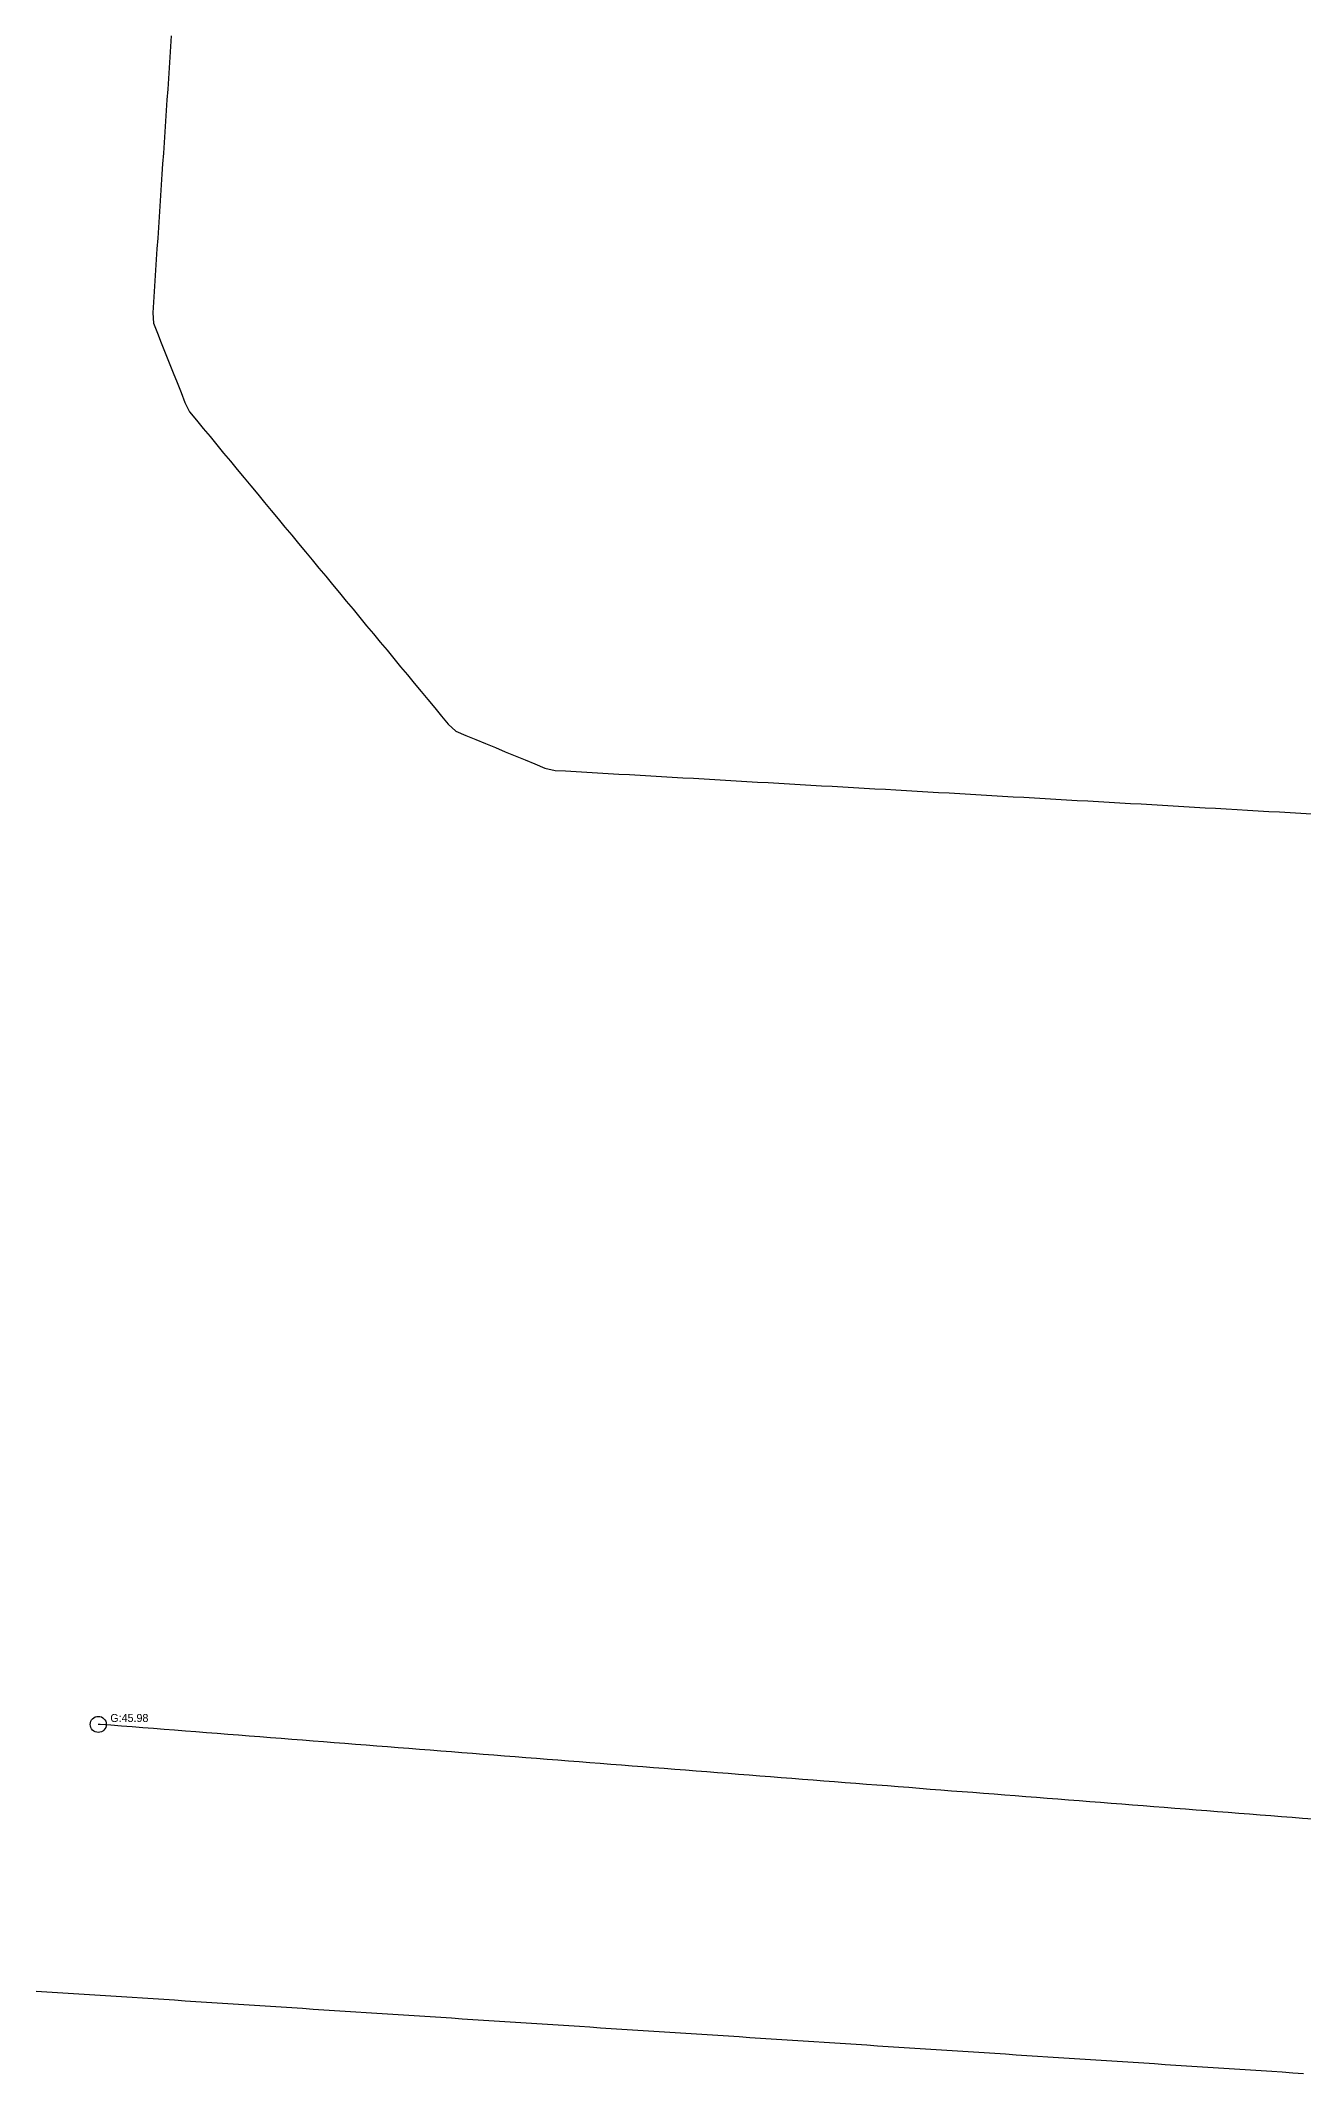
# Model space of a CAD drawing. Header units: metres. Extents: x 607160 to 610559, y 2613470 to 2618337.
# Drawn here: x 607575.3 to 607811.9, y 2613999.7 to 2614380.7 of the extents above; entities that cross this region are included whole.
import ezdxf

# ---------------------------------------------------------------- set-up
doc = ezdxf.new("R2010")
doc.units = ezdxf.units.M
for name, color, linetype in [('SW-DRAIN-LABELS', 3, 'Continuous'), ('SW-DRAIN-ORPHAN', 8, 'Continuous'), ('SW-JUNCTIONS', 7, 'Continuous')]:
    doc.layers.add(name, color=color, linetype=linetype)

msp = doc.modelspace()

# ---------------------------------------------------------------- linework, layer by layer
at = {"layer": 'SW-DRAIN-ORPHAN'}
for points in [[(607599.74, 2614381.61), (607599.6, 2614379.61), (607599.47, 2614377.62), (607599.34, 2614375.62), (607599.2, 2614373.63), (607599.07, 2614371.63), (607598.94, 2614369.64), (607598.8, 2614367.64), (607598.67, 2614365.64), (607598.53, 2614363.65), (607598.4, 2614361.65), (607598.27, 2614359.66), (607598.13, 2614357.66), (607598, 2614355.67), (607597.86, 2614353.67), (607597.73, 2614351.68), (607597.6, 2614349.68), (607597.46, 2614347.69), (607597.33, 2614345.69), (607597.2, 2614343.69), (607597.06, 2614341.7), (607596.93, 2614339.7), (607596.79, 2614337.71), (607596.66, 2614335.71), (607596.53, 2614333.72), (607596.39, 2614331.72), (607596.26, 2614329.73), (607596.4, 2614327.77), (607597.14, 2614325.91), (607597.88, 2614324.06), (607598.61, 2614322.2), (607599.35, 2614320.34), (607600.09, 2614318.48), (607600.83, 2614316.62), (607601.57, 2614314.76), (607602.31, 2614312.91), (607603.19, 2614311.13), (607604.46, 2614309.59), (607605.74, 2614308.05), (607607.01, 2614306.51), (607608.29, 2614304.97), (607609.56, 2614303.43), (607610.84, 2614301.89), (607612.12, 2614300.34), (607613.39, 2614298.8), (607614.67, 2614297.26), (607615.94, 2614295.72), (607617.22, 2614294.18), (607618.49, 2614292.64), (607619.77, 2614291.1), (607621.04, 2614289.56), (607622.32, 2614288.02), (607623.59, 2614286.48), (607624.87, 2614284.94), (607626.14, 2614283.4), (607627.42, 2614281.86), (607628.69, 2614280.32), (607629.97, 2614278.78), (607631.24, 2614277.24), (607632.52, 2614275.69), (607633.8, 2614274.15), (607635.07, 2614272.61), (607636.35, 2614271.07), (607637.62, 2614269.53), (607638.9, 2614267.99), (607640.17, 2614266.45), (607641.45, 2614264.91), (607642.72, 2614263.37), (607644, 2614261.83), (607645.27, 2614260.29), (607646.55, 2614258.75), (607647.82, 2614257.21), (607649.1, 2614255.67), (607650.37, 2614254.13), (607651.65, 2614252.58), (607653.09, 2614251.27), (607654.94, 2614250.51), (607656.79, 2614249.74), (607658.64, 2614248.98), (607660.48, 2614248.21), (607662.33, 2614247.45), (607664.18, 2614246.69), (607666.03, 2614245.92), (607667.88, 2614245.16), (607669.73, 2614244.39), (607671.65, 2614243.95), (607673.64, 2614243.84), (607675.64, 2614243.72), (607677.64, 2614243.61), (607679.63, 2614243.49), (607681.63, 2614243.38), (607683.63, 2614243.26), (607685.62, 2614243.15), (607687.62, 2614243.03), (607689.62, 2614242.92), (607691.61, 2614242.8), (607693.61, 2614242.69), (607695.61, 2614242.57), (607697.61, 2614242.46), (607699.6, 2614242.35), (607701.6, 2614242.23), (607703.6, 2614242.12), (607705.59, 2614242), (607707.59, 2614241.89), (607709.59, 2614241.77), (607711.58, 2614241.66), (607713.58, 2614241.54), (607715.58, 2614241.43), (607717.57, 2614241.31), (607719.57, 2614241.2), (607721.57, 2614241.08), (607723.56, 2614240.97), (607725.56, 2614240.86), (607727.56, 2614240.74), (607729.55, 2614240.63), (607731.55, 2614240.51), (607733.55, 2614240.4), (607735.54, 2614240.28), (607737.54, 2614240.17), (607739.54, 2614240.05), (607741.53, 2614239.94), (607743.53, 2614239.82), (607745.53, 2614239.71), (607747.52, 2614239.59), (607749.52, 2614239.48), (607751.52, 2614239.36), (607753.51, 2614239.25), (607755.51, 2614239.14), (607757.51, 2614239.02), (607759.5, 2614238.91), (607761.5, 2614238.79), (607763.5, 2614238.68), (607765.49, 2614238.56), (607767.49, 2614238.45), (607769.49, 2614238.33), (607771.48, 2614238.22), (607773.48, 2614238.1), (607775.48, 2614237.99), (607777.47, 2614237.87), (607779.47, 2614237.76), (607781.47, 2614237.65), (607783.46, 2614237.53), (607785.46, 2614237.42), (607787.46, 2614237.3), (607789.45, 2614237.19), (607791.45, 2614237.07), (607793.45, 2614236.96), (607795.44, 2614236.84), (607797.44, 2614236.73), (607799.44, 2614236.61), (607801.43, 2614236.5), (607803.43, 2614236.38), (607805.43, 2614236.27), (607807.42, 2614236.16), (607809.42, 2614236.04), (607811.42, 2614235.93), (607813.41, 2614235.81)], [(607813.73, 2614047.36), (607811.74, 2614047.52), (607809.75, 2614047.68), (607807.75, 2614047.83), (607805.76, 2614047.99), (607803.76, 2614048.14), (607801.77, 2614048.3), (607799.78, 2614048.46), (607797.78, 2614048.61), (607795.79, 2614048.77), (607793.79, 2614048.92), (607791.8, 2614049.08), (607789.81, 2614049.23), (607787.81, 2614049.39), (607785.82, 2614049.55), (607783.83, 2614049.7), (607781.83, 2614049.86), (607779.84, 2614050.01), (607777.84, 2614050.17), (607775.85, 2614050.33), (607773.86, 2614050.48), (607771.86, 2614050.64), (607769.87, 2614050.79), (607767.87, 2614050.95), (607765.88, 2614051.1), (607763.89, 2614051.26), (607761.89, 2614051.42), (607759.9, 2614051.57), (607757.9, 2614051.73), (607755.91, 2614051.88), (607753.92, 2614052.04), (607751.92, 2614052.19), (607749.93, 2614052.35), (607747.93, 2614052.51), (607745.94, 2614052.66), (607743.95, 2614052.82), (607741.95, 2614052.97), (607739.96, 2614053.13), (607737.97, 2614053.29), (607735.97, 2614053.44), (607733.98, 2614053.6), (607731.98, 2614053.75), (607729.99, 2614053.91), (607728, 2614054.06), (607726, 2614054.22), (607724.01, 2614054.38), (607722.01, 2614054.53), (607720.02, 2614054.69), (607718.03, 2614054.84), (607716.03, 2614055), (607714.04, 2614055.16), (607712.04, 2614055.31), (607710.05, 2614055.47), (607708.06, 2614055.62), (607706.06, 2614055.78), (607704.07, 2614055.93), (607702.07, 2614056.09), (607700.08, 2614056.25), (607698.09, 2614056.4), (607696.09, 2614056.56), (607694.1, 2614056.71), (607692.1, 2614056.87), (607690.11, 2614057.02), (607688.12, 2614057.18), (607686.12, 2614057.34), (607684.13, 2614057.49), (607682.14, 2614057.65), (607680.14, 2614057.8), (607678.15, 2614057.96), (607676.15, 2614058.12), (607674.16, 2614058.27), (607672.17, 2614058.43), (607670.17, 2614058.58), (607668.18, 2614058.74), (607666.18, 2614058.89), (607664.19, 2614059.05), (607662.2, 2614059.21), (607660.2, 2614059.36), (607658.21, 2614059.52), (607656.21, 2614059.67), (607654.22, 2614059.83), (607652.23, 2614059.99), (607650.23, 2614060.14), (607648.24, 2614060.3), (607646.24, 2614060.45), (607644.25, 2614060.61), (607642.26, 2614060.76), (607640.26, 2614060.92), (607638.27, 2614061.08), (607636.28, 2614061.23), (607634.28, 2614061.39), (607632.29, 2614061.54), (607630.29, 2614061.7), (607628.3, 2614061.85), (607626.31, 2614062.01), (607624.31, 2614062.17), (607622.32, 2614062.32), (607620.32, 2614062.48), (607618.33, 2614062.63), (607616.34, 2614062.79), (607614.34, 2614062.95), (607612.35, 2614063.1), (607610.35, 2614063.26), (607608.36, 2614063.41), (607606.37, 2614063.57), (607604.37, 2614063.72), (607602.38, 2614063.88), (607600.38, 2614064.04), (607598.39, 2614064.19), (607596.4, 2614064.35), (607594.4, 2614064.5), (607592.41, 2614064.66), (607590.41, 2614064.82), (607588.42, 2614064.97), (607586.43, 2614065.13), (607586.07, 2614065.15)], [(607574.42, 2614015.17), (607576.42, 2614015.05), (607578.42, 2614014.92), (607580.41, 2614014.79), (607582.41, 2614014.66), (607584.4, 2614014.53), (607586.4, 2614014.4), (607588.39, 2614014.27), (607590.39, 2614014.14), (607592.39, 2614014.01), (607594.38, 2614013.88), (607596.38, 2614013.75), (607598.37, 2614013.62), (607600.37, 2614013.49), (607602.36, 2614013.36), (607604.36, 2614013.23), (607606.36, 2614013.1), (607608.35, 2614012.97), (607610.35, 2614012.84), (607612.34, 2614012.71), (607614.34, 2614012.58), (607616.34, 2614012.45), (607618.33, 2614012.32), (607620.33, 2614012.19), (607622.32, 2614012.06), (607624.32, 2614011.93), (607626.31, 2614011.8), (607628.31, 2614011.67), (607630.31, 2614011.54), (607632.3, 2614011.41), (607634.3, 2614011.28), (607636.29, 2614011.15), (607638.29, 2614011.03), (607640.28, 2614010.9), (607642.28, 2614010.77), (607644.28, 2614010.64), (607646.27, 2614010.51), (607648.27, 2614010.38), (607650.26, 2614010.25), (607652.26, 2614010.12), (607654.26, 2614009.99), (607656.25, 2614009.86), (607658.25, 2614009.73), (607660.24, 2614009.6), (607662.24, 2614009.47), (607664.23, 2614009.34), (607666.23, 2614009.21), (607668.23, 2614009.08), (607670.22, 2614008.95), (607672.22, 2614008.82), (607674.21, 2614008.69), (607676.21, 2614008.56), (607678.2, 2614008.43), (607680.2, 2614008.3), (607682.2, 2614008.17), (607684.19, 2614008.04), (607686.19, 2614007.91), (607688.18, 2614007.78), (607690.18, 2614007.65), (607692.18, 2614007.52), (607694.17, 2614007.39), (607696.17, 2614007.26), (607698.16, 2614007.13), (607700.16, 2614007.01), (607702.15, 2614006.88), (607704.15, 2614006.75), (607706.15, 2614006.62), (607708.14, 2614006.49), (607710.14, 2614006.36), (607712.13, 2614006.23), (607714.13, 2614006.1), (607716.12, 2614005.97), (607718.12, 2614005.84), (607720.12, 2614005.71), (607722.11, 2614005.58), (607724.11, 2614005.45), (607726.1, 2614005.32), (607728.1, 2614005.19), (607730.1, 2614005.06), (607732.09, 2614004.93), (607734.09, 2614004.8), (607736.08, 2614004.67), (607738.08, 2614004.54), (607740.07, 2614004.41), (607742.07, 2614004.28), (607744.07, 2614004.15), (607746.06, 2614004.02), (607748.06, 2614003.89), (607750.05, 2614003.76), (607752.05, 2614003.63), (607754.04, 2614003.5), (607756.04, 2614003.37), (607758.04, 2614003.24), (607760.03, 2614003.11), (607762.03, 2614002.98), (607764.02, 2614002.86), (607766.02, 2614002.73), (607768.02, 2614002.6), (607770.01, 2614002.47), (607772.01, 2614002.34), (607774, 2614002.21), (607776, 2614002.08), (607777.99, 2614001.95), (607779.99, 2614001.82), (607781.99, 2614001.69), (607783.98, 2614001.56), (607785.98, 2614001.43), (607787.97, 2614001.3), (607789.97, 2614001.17), (607791.96, 2614001.04), (607793.96, 2614000.91), (607795.96, 2614000.78), (607797.95, 2614000.65), (607799.95, 2614000.52), (607801.94, 2614000.39), (607803.94, 2614000.26), (607805.94, 2614000.13), (607807.93, 2614000), (607809.93, 2613999.87), (607811.92, 2613999.74)]]:
    msp.add_lwpolyline(points, dxfattribs=at)
at = {"layer": 'SW-JUNCTIONS'}
msp.add_circle((607586.07, 2614065.15), 1.5, dxfattribs=at)

# ---------------------------------------------------------------- texts
at = {"layer": 'SW-DRAIN-LABELS', "color": 7}
msp.add_text('G:45.98', height=1.5, dxfattribs=at).set_placement((607588.32, 2614065.6))

doc.saveas('drawing.dxf')
